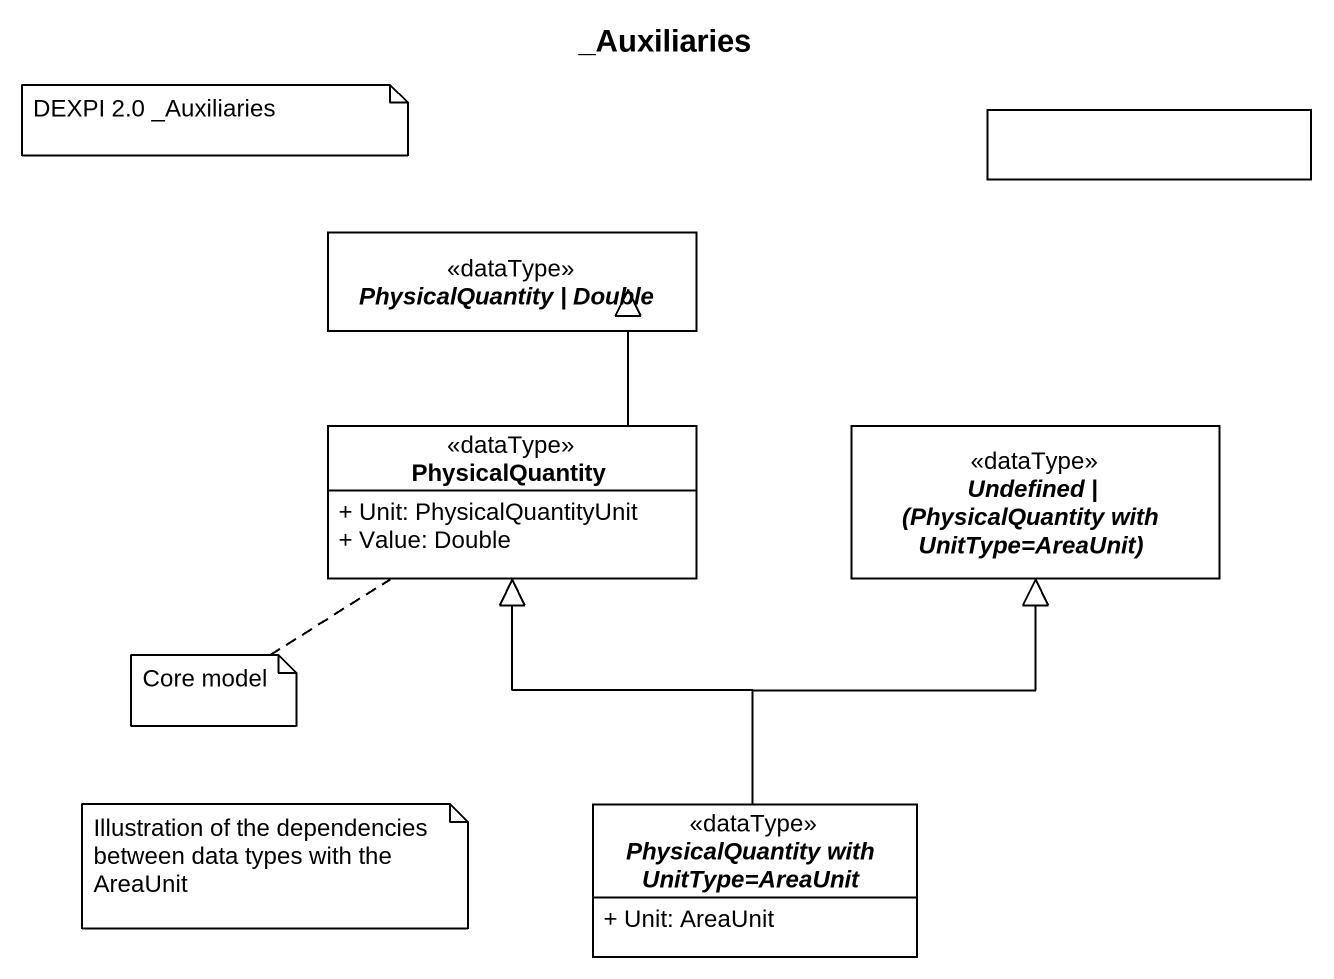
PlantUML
@startuml
title _Auxiliaries
allowmixing
hide circle
hide empty members
skinparam classAttributeIconSize 0
rectangle " " as rectangle1
abstract class "PhysicalQuantity | Double" as PhysicalQuantity_Double <<dataType>>
class PhysicalQuantity <<dataType>> {
  + Unit: PhysicalQuantityUnit
  + Value: Double
}
abstract class "Undefined | (PhysicalQuantity with UnitType=AreaUnit)" as Undefined_PhysicalQuantity <<dataType>>
abstract class "PhysicalQuantity with UnitType=AreaUnit" as PhysicalQuantity_with <<dataType>> {
  + Unit: AreaUnit
}
PhysicalQuantity -up-|> PhysicalQuantity_Double
PhysicalQuantity_with -up-|> PhysicalQuantity
PhysicalQuantity_with -up-|> Undefined_PhysicalQuantity
note as N1
  DEXPI 2.0 _Auxiliaries
end note
note bottom of PhysicalQuantity : Core model
note as N3
  Illustration of the dependencies between data types with the AreaUnit
end note
@enduml
